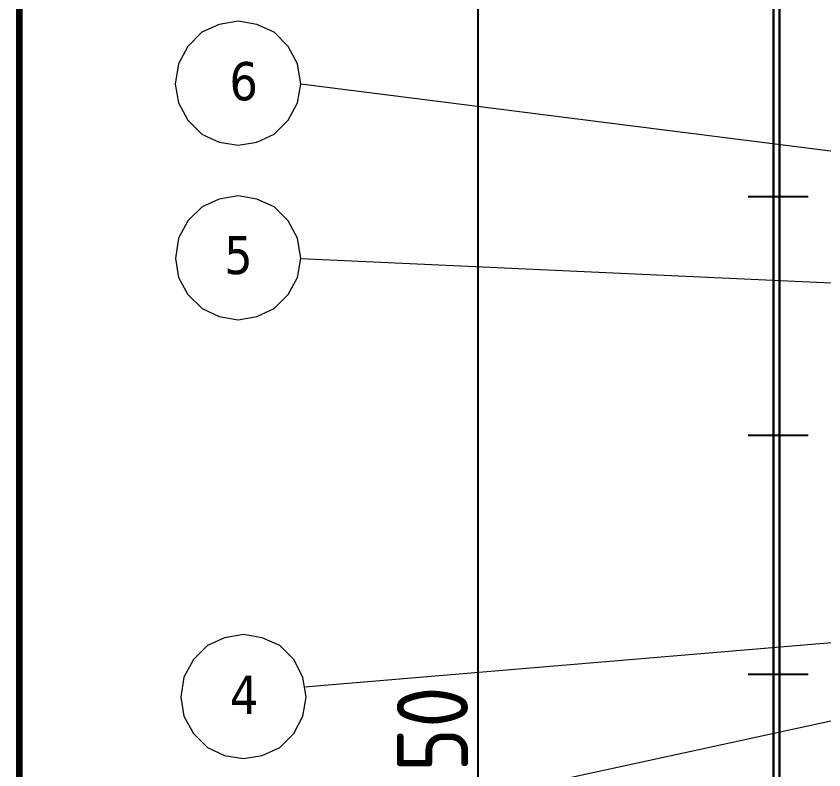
# Model space of a CAD drawing. Header units: millimetres. Extents: x 70841 to 133731, y -170061 to -164340.
# Drawn here: x 98683 to 99478, y -166266 to -165524 of the extents above; entities that cross this region are included whole.
import ezdxf

# ---------------------------------------------------------------- set-up
doc = ezdxf.new("R2010")
doc.units = ezdxf.units.MM
doc.header["$LTSCALE"] = 13
doc.linetypes.add('CENTERX2', pattern=[101.6, 63.5, -12.7, 12.7, -12.7])
doc.layers.add('1', color=4, linetype='Continuous')
doc.layers.add('粗实线', color=4, linetype='Continuous')
doc.layers.add('标注、文本', color=3, linetype='Continuous', lineweight=25)
doc.layers.add('铁心', color=3, linetype='Continuous', lineweight=0)
doc.styles.get("Standard").update_dxf_attribs({"font": 'gbenor.shx', "bigfont": 'gbcbig.shx'})
doc.styles.add('Tahoma$001', font='tahoma.ttf', dxfattribs={"height": 2.159784})
doc.dimstyles.new('1-15', dxfattribs={"dimscale": 20, "dimtxt": 3.5, "dimasz": 2, "dimexe": 1.5, "dimexo": 0.5, "dimgap": 0.5, "dimtad": 1, "dimtoh": 1, "dimdec": 1, "dimdsep": 46, "dimtxsty": 'Standard', "dimcen": 2.5, "dimclrd": 3, "dimclre": 3, "dimclrt": 3, "dimadec": 0, "dimazin": 2, "dimtfac": 1, "dimtdec": 1, "dimtmove": 0, "dimatfit": 2, "dimfxl": 1, "dimarcsym": 0})

# ---------------------------------------------------------------- blocks, each defined once
blk = doc.blocks.new('*D957')
at = {"layer": 'Defpoints', "color": 0, "transparency": 16777216}
for p in [(99137.42, -165437.3), (99428.17, -165437.3), (99428.17, -167087.33)]:
    blk.add_point(p, dxfattribs=at)
at = {"layer": '标注、文本', "color": 3, "lineweight": -2, "transparency": 16777216}
for p, q in [((99418.17, -165437.3), (99107.42, -165437.3)), ((99137.42, -167047.33), (99137.42, -165477.3)), ((99418.17, -167087.33), (99107.42, -167087.33))]:
    blk.add_line(p, q, dxfattribs=at)
at = {"layer": '标注、文本', "color": 3, "transparency": 16777216}
for points in [[(99130.75, -165477.3), (99144.08, -165477.3), (99137.42, -165437.3)], [(99130.75, -167047.33), (99144.08, -167047.33), (99137.42, -167087.33)]]:
    blk.add_solid(points, dxfattribs=at)
at = {"layer": '标注、文本', "color": 3, "transparency": 16777216, "insert": (99092.42, -166262.32), "char_height": 70, "attachment_point": 5, "rotation": 90}
blk.add_mtext('1650', dxfattribs=at)

msp = doc.modelspace()

# ---------------------------------------------------------------- linework, layer by layer
at = {"layer": '1', "color": 1, "linetype": 'CENTERX2', "lineweight": -3, "ltscale": 0.1}
for p, q in [((99403.169, -165701.532), (99462.169, -165701.532)), ((99403.169, -165936.532), (99462.169, -165936.532)), ((99403.169, -166171.532), (99462.169, -166171.532))]:
    msp.add_line(p, q, dxfattribs=at)
at = {"layer": '1', "const_width": 6.541}
msp.add_lwpolyline([(98685.929, -169738.188), (105861.929, -169738.188), (105861.929, -164580.438), (98685.929, -164580.438), (98685.929, -169738.188)], dxfattribs=at)
at = {"layer": '粗实线', "lineweight": 30}
for p, q in [((99428.169, -166987.332), (99428.169, -165437.305)), ((99434.169, -166981.332), (99434.169, -165437.305))]:
    msp.add_line(p, q, dxfattribs=at)
at = {"layer": '铁心'}
for points in [[(98962.823, -165590.727), (98959.509, -165570.849), (98950.474, -165553.681), (98936.619, -165539.826), (98919.452, -165532.297), (98901.079, -165528.983), (98882.405, -165532.297), (98865.539, -165539.826), (98851.684, -165553.681), (98842.347, -165570.849), (98839.336, -165590.727), (98842.347, -165609.401), (98851.684, -165626.267), (98865.539, -165640.122), (98882.405, -165647.953), (98901.079, -165650.964), (98919.452, -165647.953), (98936.619, -165640.122), (98950.474, -165626.267), (98959.509, -165609.401)], [(98962.895, -165762.469), (98959.582, -165742.591), (98950.546, -165725.423), (98936.692, -165711.569), (98919.524, -165704.039), (98901.152, -165700.726), (98882.478, -165704.039), (98865.611, -165711.569), (98851.757, -165725.423), (98842.42, -165742.591), (98839.408, -165762.469), (98842.42, -165781.143), (98851.757, -165798.009), (98865.611, -165811.864), (98882.478, -165819.695), (98901.152, -165822.707), (98919.524, -165819.695), (98936.692, -165811.864), (98950.546, -165798.009), (98959.582, -165781.143)], [(98968.305, -166194.425), (98964.991, -166174.547), (98955.956, -166157.379), (98942.101, -166143.525), (98924.933, -166135.995), (98906.561, -166132.682), (98887.887, -166135.995), (98871.021, -166143.525), (98857.166, -166157.379), (98847.829, -166174.547), (98844.818, -166194.425), (98847.829, -166213.099), (98857.166, -166229.965), (98871.021, -166243.82), (98887.887, -166251.651), (98906.561, -166254.663), (98924.933, -166251.651), (98942.101, -166243.82), (98955.956, -166229.965), (98964.991, -166213.099)]]:
    msp.add_lwpolyline(points, close=True, dxfattribs=at)
for points in [[(99873.35, -165706.101), (98962.823, -165590.727), (98962.823, -165590.727)], [(99878.463, -165804.828), (98962.823, -165762.878), (98962.823, -165762.878)], [(100133.262, -166086.219), (98966.648, -166184.486), (98966.648, -166184.486)], [(99856.285, -166137.339), (98967.865, -166330.074), (98967.865, -166330.074)]]:
    msp.add_lwpolyline(points, dxfattribs=at)

# ---------------------------------------------------------------- texts
at = {"layer": '铁心', "style": 'Tahoma$001'}
for s, p in [('6', (98892.523, -165606.714)), ('5', (98887.317, -165777.821)), ('4', (98893.05, -166210.814))]:
    msp.add_text(s, height=37.589, dxfattribs=at).set_placement(p)

# ---------------------------------------------------------------- dimensions: what is measured, and where the dimension line sits
at = {"layer": '标注、文本'}
dim = msp.add_linear_dim(base=(99137.418, -165437.305), p1=(99428.169, -167087.332), p2=(99428.169, -165437.305), angle=90, dimstyle='1-15', dxfattribs=at)
dim.commit()
dim.dimension.update_dxf_attribs({"geometry": '*D957', "text_midpoint": (99092.418, -166262.318)})

doc.saveas('drawing.dxf')
